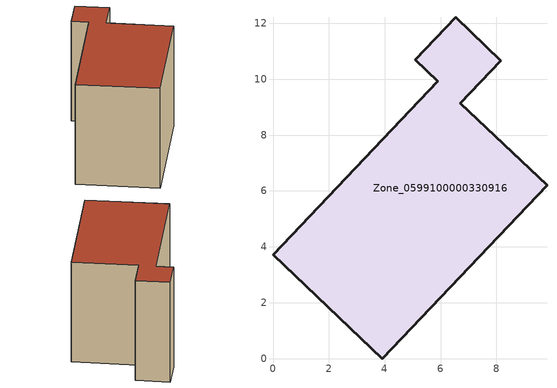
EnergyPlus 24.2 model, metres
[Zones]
Zone_0599100000330916
 floor ground (C_G): 5.09,10.69 6.54,12.21 8.16,10.66 6.71,9.14 9.81,6.2 3.91,0 0,3.72 5.89,9.92 z3.16
 wall outside (C_F): 3.91,0 9.81,6.2 6.71,9.14 8.16,10.66 6.54,12.21 5.09,10.69 5.89,9.92 0,3.72 3.91,0 z3.16:10.25
 roof outside (C_R): 5.89,9.92 0,3.72 3.91,0 9.81,6.2 6.71,9.14 8.16,10.66 6.54,12.21 5.09,10.69 z10.25
[BUILDING]
Pand.0599100000330916: North Axis=0; Terrain=City; Loads Convergence Tolerance Value=0.04; Temperature Convergence Tolerance Value=0.4; Solar Distribution=FullExterior; Maximum Number of Warmup Days=25; Minimum Number of Warmup Days=1
[Site:Location]
Rotterdam.The.Hague.AP_ZH_NLD Design_Conditions: Latitude=51.96; Longitude=4.45; Time Zone=1; Elevation=-4.5
[SITE:GROUNDTEMPERATURE:BUILDINGSURFACE]
18, 18, 18, 18, 18, 18, 18, 18, 18, 18, 18, 18
[MATERIAL] Thermal Absorptance=0.9; Solar Absorptance=0.7; Visible Absorptance=0.7
Name | Roughness | Thickness | Conductivity | Density | Specific Heat
G.TC.1975-1991 | MediumSmooth | 0.15 | 0.288461 | 540 | 1210
F.TC.1975-1991 | Rough | 0.3 | 0.230769 | 1920 | 840
R.TC.1975-1991 | MediumRough | 0.2 | 0.153846 | 1500 | 1000
[CONSTRUCTION]
C_G: G.TC.1975-1991
C_F: F.TC.1975-1991
C_R: R.TC.1975-1991
[ZONE]
Zone_0599100000330916: Type=1; Multiplier=1; Ceiling Height=Autocalculate; Volume=Autocalculate; Floor Area=autocalculate; Part of Total Floor Area=Yes
[ZONEINFILTRATION:DESIGNFLOWRATE]
Infil_Zone_0599100000330916: Zone or ZoneList or Space or SpaceList=Zone_0599100000330916; Schedule=AlwaysOn; Design Flow Rate Calculation Method=Flow/Area; Flow Rate per Floor Area=0.003; Constant Term Coefficient=1; Temperature Term Coefficient=0; Velocity Term Coefficient=0; Velocity Squared Term Coefficient=0
[HVACTEMPLATE:ZONE:IDEALLOADSAIRSYSTEM]
Zone_0599100000330916: Maximum Heating Supply Air Temperature=50; Minimum Cooling Supply Air Temperature=13; Maximum Heating Supply Air Humidity Ratio=0.0156; Minimum Cooling Supply Air Humidity Ratio=0.0077; Heating Limit=NoLimit; Cooling Limit=NoLimit; Dehumidification Control Type=ConstantSensibleHeatRatio; Cooling Sensible Heat Ratio=0.7; Dehumidification Setpoint=60; Humidification Control Type=None; Humidification Setpoint=30; Outdoor Air Method=None; Outdoor Air Flow Rate per Person=0.00944; Outdoor Air Flow Rate per Zone Floor Area=0; Outdoor Air Flow Rate per Zone=0; Demand Controlled Ventilation Type=None; Outdoor Air Economizer Type=NoEconomizer; Heat Recovery Type=None; Sensible Heat Recovery Effectiveness=0.7; Latent Heat Recovery Effectiveness=0.65
[ZONECONTROL:THERMOSTAT]
ThermostatControl_Zone_0599100000330916: Zone or ZoneList=Zone_0599100000330916; Control Type Schedule=DualSetpointControlType; Control 1=Thermostat_Zone_0599100000330916; Temperature Difference Between Cutout And Setpoint=0
[THERMOSTATSETPOINT:DUALSETPOINT]
Thermostat_Zone_0599100000330916: Heating Setpoint Temperature Schedule=HeatingSetpoint_Zone_0599100000330916; Cooling Setpoint Temperature Schedule=CoolingSetpoint_Zone_0599100000330916
[SCHEDULE:COMPACT]
HeatingSetpoint_Zone_0599100000330916: Through: 12/31, For: AllDays, Until: 24:00, 21
CoolingSetpoint_Zone_0599100000330916: Through: 12/31, For: AllDays, Until: 24:00, 24
DualSetpointControlType: Through: 12/31, For: AllDays, Until: 24:00, 4
AlwaysOn: Through: 12/31, For: AllDays, Until: 24:00, 1
